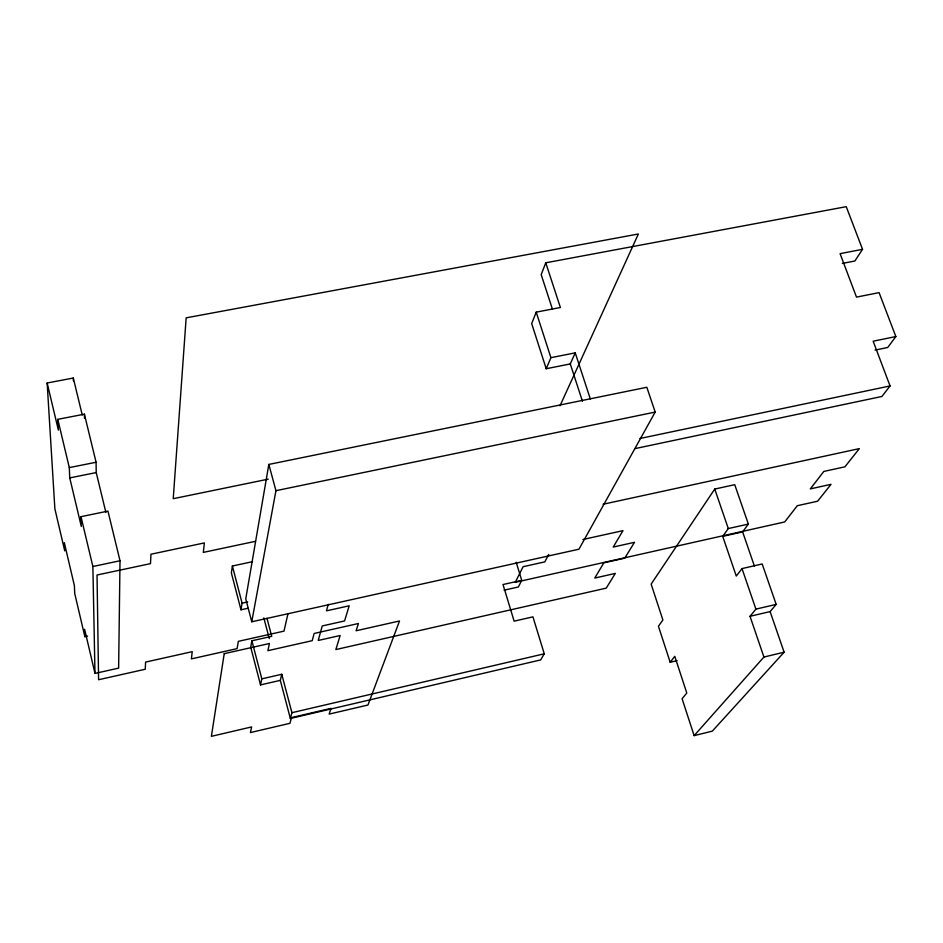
<?xml version="1.0" encoding="UTF-8"?>
<svg xmlns="http://www.w3.org/2000/svg" width="943" height="943" viewBox="0 0 943 943"><rect width="100%" height="100%" fill="white"/><g stroke="black" fill="none" stroke-linecap="round" stroke-linejoin="round"><path stroke-width="1.41" d="M105.887 512.438L96.221 472.573L96.08 462.259L84.398 414.177L57.794 419.34L69.299 467.61L69.747 477.901L81.31 526.489L80.992 516.67L107.95 511.118L120.009 560.767L118.629 668.127L94.984 673.42L84.611 629.217L84.858 636.69L87.593 636.089M252.524 561.686L232.391 566.012L231.365 572.908L240.972 609.791L247.974 608.247M240.972 609.791L242.08 603.178L232.391 566.012M268.826 464.428L245.758 598.84L251.757 621.779L578.955 549.203L655.196 412.067L646.827 387.278L268.826 464.428L275.945 490.69L251.757 621.779M266.975 618.278L271.737 636.336L251.899 640.78L250.697 647.122L260.527 684.901L280.307 680.363L281.768 674.28L261.824 678.842L260.527 684.901M287.921 613.928L283.984 631.138L238.343 641.346L237.094 648.631L191.417 658.886L192.219 651.66L145.599 662.092L145.246 669.259L98.591 679.726L97.035 575.006L150.491 563.631L150.963 554.225L204.372 542.92L203.311 552.398L255.506 541.306M516.198 562.287L521.727 580.334L503.008 584.53L514.135 621.154L532.936 616.852L544.264 653.805L540.669 659.911L290.361 718.483L291.917 712.696L281.768 674.28M328.235 604.31L326.431 610.852L349.193 605.795L344.572 620.942L322.247 625.952L318.215 640.474L340.14 635.523L335.861 649.562L606.255 588.126L615.319 573.415L594.785 578.047L603.826 562.841L624.737 558.162L634.498 542.319L613.221 547.058L622.981 530.65L582.88 539.502M842.358 263.415L854.877 260.987L862.539 249.329L846.248 206.67L545.761 262.802L541.188 274.649L552.468 309.269M545.761 262.802L560.39 307.489L536.213 312.145L531.687 323.59L546.209 368.737L570.279 363.927L575.242 352.859L550.912 357.68L546.209 368.737M559.989 405.832L638.376 233.994L186.16 317.838L173.229 498.694L268.248 479.15M521.727 580.334L518.367 586.97L504.081 590.188M548.755 554.378L544.83 561.875L523.082 566.708L515.279 582.314L784.729 521.939L797.283 505.719L817.64 501.193L831.019 484.337L810.308 488.898L823.84 471.429L844.916 466.82L859.356 448.62L603.072 504.246M670.19 662.281L674.775 656.304L686.799 693.034L682.095 698.739L694.131 735.634L763.924 657.047L750.015 616.298L770.113 611.583L776.172 604.392L762.18 563.973L742.011 568.594L736.271 576.067L722.715 536.355L742.624 531.899L748.365 524.084L734.727 484.69L714.747 489.052L651.141 584.118L662.894 619.999L658.426 626.235L670.19 662.281L677.133 660.63M722.715 536.355L728.291 528.563L748.365 524.084M862.539 249.329L840.083 253.655L856.492 297.104L879.076 292.625L895.85 336.568L887.728 347.484L875.069 350.089M895.85 336.568L873.147 341.201L890.051 385.946L881.905 396.473L634.804 448.656M750.015 616.298L755.909 609.131L776.172 604.392M770.113 611.583L784.116 652.202L712.319 731.131L694.131 735.634M763.924 657.047L784.116 652.202M291.917 712.696L544.264 653.805M242.08 603.178L247.726 601.94M94.984 673.42L92.874 566.507L120.009 560.767M639.955 438.495L890.051 385.946M275.945 490.69L655.196 412.067M69.747 477.901L96.221 472.573M69.299 467.61L96.08 462.259M84.858 636.69L74.721 593.477L74.391 585.627L64.301 542.649L64.737 550.853L54.871 508.807L47.15 382.999L73.295 378.037L82.253 414.991M742.624 531.899L754.388 566.024M714.747 489.052L728.291 528.563M742.011 568.594L755.909 609.131M575.242 352.859L590.318 398.924M570.279 363.927L582.456 401.294M536.213 312.145L550.912 357.68M263.828 617.889L269.285 638.564M280.307 680.363L290.361 718.483M251.899 640.78L261.824 678.842M80.992 516.67L92.874 566.507M47.15 382.999L58.36 430.079L57.794 419.34M73.295 378.037L73.401 380.96M84.398 414.177L84.493 418.209M224.222 653.676L211.385 736.33L251.628 726.923L250.414 732.57L289.961 723.305L291.493 717.599L331.005 708.358L329.142 714.11L367.97 705.01L399.514 620.977L356.089 630.773L358.434 623.512L314.16 633.46L312.216 640.674L267.895 650.67L269.415 643.515L224.222 653.676"/></g></svg>
